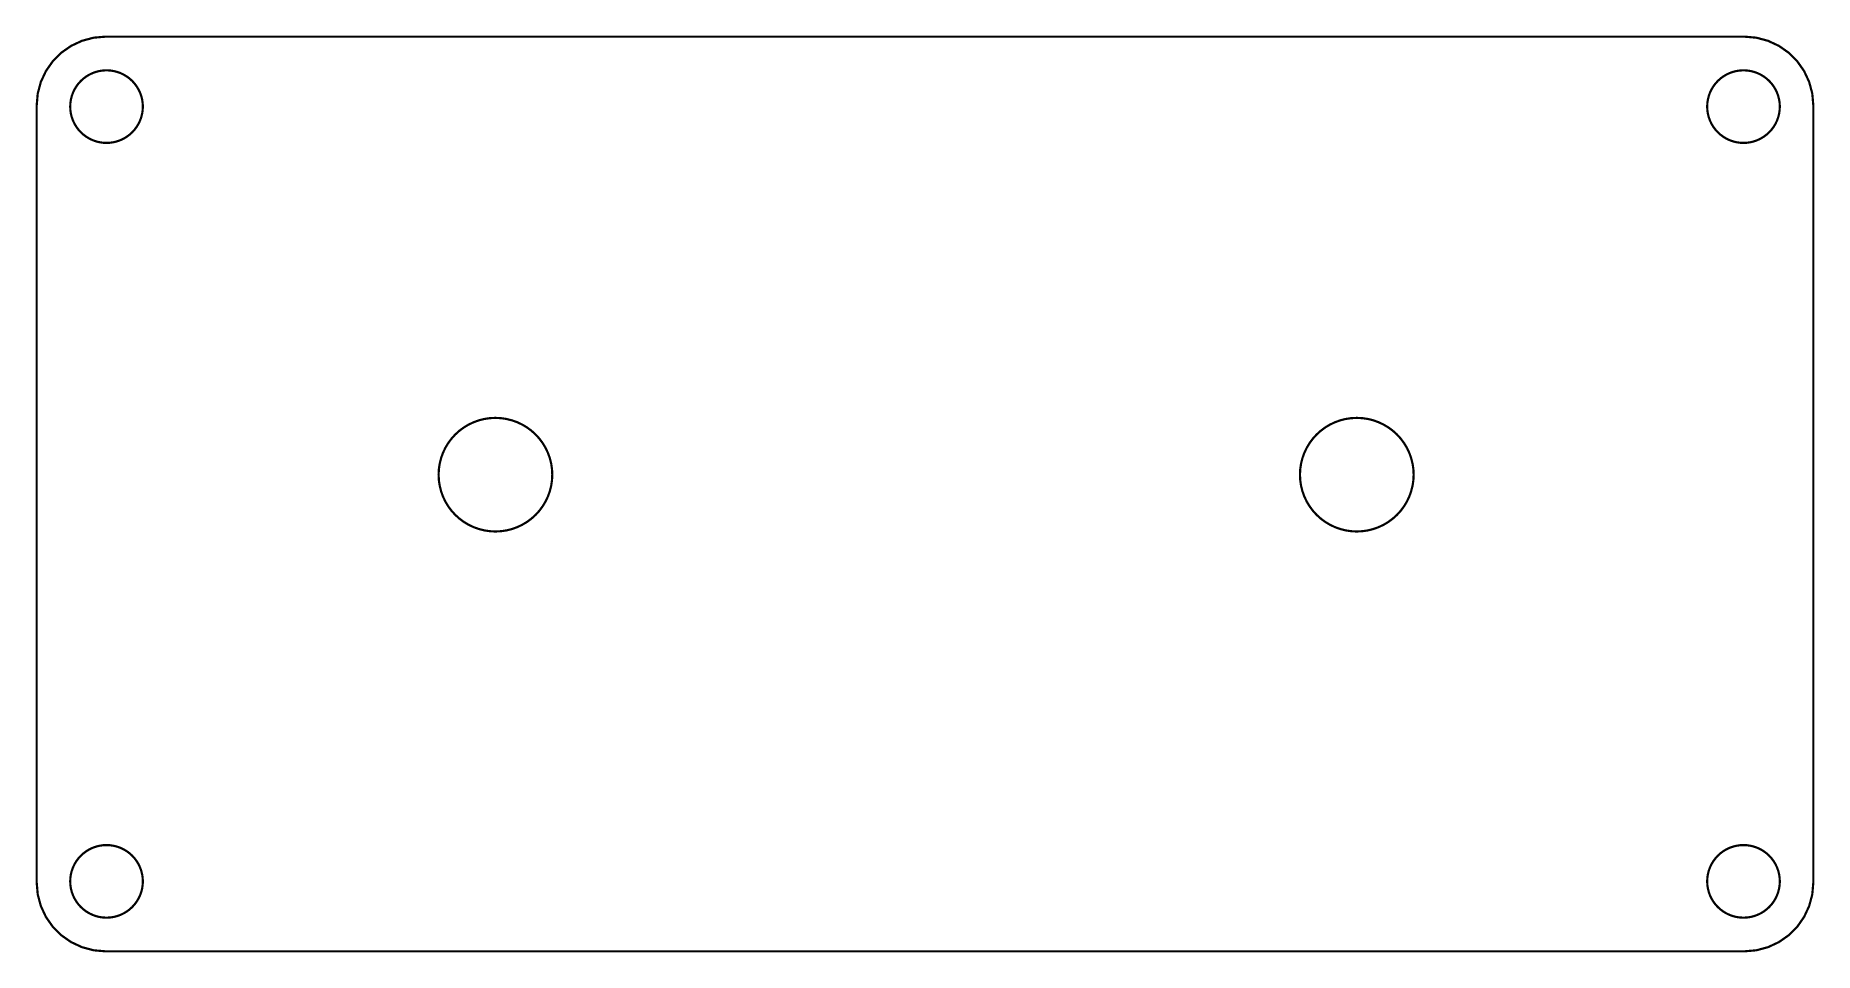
# Model space of a CAD drawing. Extents: x 29.62 to 33.69, y 30.84 to 32.94.
import ezdxf

# ---------------------------------------------------------------- set-up
doc = ezdxf.new("R2010")
doc.units = 0
doc.header["$MEASUREMENT"] = 0
doc.layers.add('MECHANICAL3', color=76, linetype='CONTINUOUS')

msp = doc.modelspace()

# ---------------------------------------------------------------- linework, layer by layer
at = {"layer": 'MECHANICAL3', "const_width": 0.005}
for points in [[(29.7299, 32.9233), (29.7564, 32.9304)], [(29.7564, 32.9304), (29.7837, 32.9328)], [(29.7837, 32.9328), (33.529, 32.9328)], [(33.529, 32.9328), (33.5564, 32.9304)], [(33.5564, 32.9304), (33.5829, 32.9233)], [(29.6631, 32.8765), (29.6825, 32.896)], [(29.6825, 32.896), (29.705, 32.9117)], [(29.705, 32.9117), (29.7299, 32.9233)], [(33.5829, 32.9233), (33.6078, 32.9117)], [(33.6078, 32.9117), (33.6302, 32.896)], [(33.6302, 32.896), (33.6497, 32.8765)], [(29.6358, 32.8292), (29.6474, 32.8541)], [(29.6474, 32.8541), (29.6631, 32.8765)], [(33.6497, 32.8765), (33.6654, 32.8541)], [(33.6654, 32.8541), (33.677, 32.8292)], [(29.6287, 32.8027), (29.6358, 32.8292)], [(33.677, 32.8292), (33.6841, 32.8027)], [(29.6263, 32.7753), (29.6287, 32.8027)], [(29.6263, 30.9985), (29.6263, 32.7753)], [(33.6841, 32.8027), (33.6865, 32.7753)], [(33.6865, 30.9985), (33.6865, 32.7753)], [(29.6263, 30.9985), (29.6287, 30.9712)], [(33.6841, 30.9712), (33.6865, 30.9985)], [(29.6287, 30.9712), (29.6358, 30.9447)], [(29.6358, 30.9447), (29.6474, 30.9198)], [(33.6654, 30.9198), (33.677, 30.9447)], [(33.677, 30.9447), (33.6841, 30.9712)], [(29.6474, 30.9198), (29.6631, 30.8973)], [(29.6631, 30.8973), (29.6825, 30.8779)], [(33.6302, 30.8779), (33.6497, 30.8973)], [(33.6497, 30.8973), (33.6654, 30.9198)], [(29.6825, 30.8779), (29.705, 30.8622)], [(29.705, 30.8622), (29.7299, 30.8506)], [(33.5829, 30.8506), (33.6078, 30.8622)], [(33.6078, 30.8622), (33.6302, 30.8779)], [(29.7299, 30.8506), (29.7564, 30.8435)], [(29.7564, 30.8435), (29.7837, 30.8411)], [(29.7837, 30.8411), (33.529, 30.8411)], [(33.529, 30.8411), (33.5564, 30.8435)], [(33.5564, 30.8435), (33.5829, 30.8506)]]:
    msp.add_lwpolyline(points, dxfattribs=at)
at = {"layer": 'MECHANICAL3'}
for points, const_width in [([(29.7551, 32.9304, 1), (29.7576, 32.9304, 1)], 0.0025), ([(29.7551, 32.9304, 1), (29.7576, 32.9304, 1)], 0.0025), ([(29.7825, 32.9328, 1), (29.785, 32.9328, 1)], 0.0025), ([(29.7825, 32.9328, 1), (29.785, 32.9328, 1)], 0.0025), ([(33.5278, 32.9328, 1), (33.5303, 32.9328, 1)], 0.0025), ([(33.5278, 32.9328, 1), (33.5303, 32.9328, 1)], 0.0025), ([(33.5551, 32.9304, 1), (33.5576, 32.9304, 1)], 0.0025), ([(33.5551, 32.9304, 1), (33.5576, 32.9304, 1)], 0.0025), ([(29.6813, 32.896, 1), (29.6838, 32.896, 1)], 0.0025), ([(29.6813, 32.896, 1), (29.6838, 32.896, 1)], 0.0025), ([(29.7037, 32.9117, 1), (29.7062, 32.9117, 1)], 0.0025), ([(29.7037, 32.9117, 1), (29.7062, 32.9117, 1)], 0.0025), ([(29.7286, 32.9233, 1), (29.7311, 32.9233, 1)], 0.0025), ([(29.7286, 32.9233, 1), (29.7311, 32.9233, 1)], 0.0025), ([(33.5816, 32.9233, 1), (33.5841, 32.9233, 1)], 0.0025), ([(33.5816, 32.9233, 1), (33.5841, 32.9233, 1)], 0.0025), ([(33.6065, 32.9117, 1), (33.609, 32.9117, 1)], 0.0025), ([(33.6065, 32.9117, 1), (33.609, 32.9117, 1)], 0.0025), ([(33.629, 32.896, 1), (33.6315, 32.896, 1)], 0.0025), ([(33.629, 32.896, 1), (33.6315, 32.896, 1)], 0.0025), ([(29.6461, 32.8541, 1), (29.6486, 32.8541, 1)], 0.0025), ([(29.6461, 32.8541, 1), (29.6486, 32.8541, 1)], 0.0025), ([(29.6619, 32.8765, 1), (29.6644, 32.8765, 1)], 0.0025), ([(29.6619, 32.8765, 1), (29.6644, 32.8765, 1)], 0.0025), ([(29.8689, 32.7728, 1), (29.7029, 32.7728, 1)], 0.005), ([(33.6099, 32.7728, 1), (33.4439, 32.7728, 1)], 0.005), ([(33.6484, 32.8765, 1), (33.6509, 32.8765, 1)], 0.0025), ([(33.6484, 32.8765, 1), (33.6509, 32.8765, 1)], 0.0025), ([(33.6641, 32.8541, 1), (33.6666, 32.8541, 1)], 0.0025), ([(33.6641, 32.8541, 1), (33.6666, 32.8541, 1)], 0.0025), ([(29.6345, 32.8292, 1), (29.637, 32.8292, 1)], 0.0025), ([(29.6345, 32.8292, 1), (29.637, 32.8292, 1)], 0.0025), ([(33.6757, 32.8292, 1), (33.6782, 32.8292, 1)], 0.0025), ([(33.6757, 32.8292, 1), (33.6782, 32.8292, 1)], 0.0025), ([(29.625, 32.7753, 1), (29.6275, 32.7753, 1)], 0.0025), ([(29.625, 32.7753, 1), (29.6275, 32.7753, 1)], 0.0025), ([(29.6274, 32.8027, 1), (29.6299, 32.8027, 1)], 0.0025), ([(29.6274, 32.8027, 1), (29.6299, 32.8027, 1)], 0.0025), ([(29.7017, 32.7728, 1), (29.7042, 32.7728, 1)], 0.0025), ([(29.8677, 32.7728, 1), (29.8702, 32.7728, 1)], 0.0025), ([(33.4426, 32.7728, 1), (33.4451, 32.7728, 1)], 0.0025), ([(33.6086, 32.7728, 1), (33.6111, 32.7728, 1)], 0.0025), ([(33.6829, 32.8027, 1), (33.6854, 32.8027, 1)], 0.0025), ([(33.6829, 32.8027, 1), (33.6854, 32.8027, 1)], 0.0025), ([(33.6852, 32.7753, 1), (33.6877, 32.7753, 1)], 0.0025), ([(33.6852, 32.7753, 1), (33.6877, 32.7753, 1)], 0.0025), ([(30.8046, 31.9311, 1), (30.5448, 31.9311, 1)], 0.005), ([(32.7731, 31.9311, 1), (32.5133, 31.9311, 1)], 0.005), ([(30.5435, 31.9311, 1), (30.546, 31.9311, 1)], 0.0025), ([(30.8034, 31.9311, 1), (30.8059, 31.9311, 1)], 0.0025), ([(32.512, 31.9311, 1), (32.5145, 31.9311, 1)], 0.0025), ([(32.7719, 31.9311, 1), (32.7744, 31.9311, 1)], 0.0025), ([(29.8689, 31.0011, 1), (29.7029, 31.0011, 1)], 0.005), ([(33.6099, 31.0011, 1), (33.4439, 31.0011, 1)], 0.005), ([(29.625, 30.9985, 1), (29.6275, 30.9985, 1)], 0.0025), ([(29.625, 30.9985, 1), (29.6275, 30.9985, 1)], 0.0025), ([(29.7017, 31.0011, 1), (29.7042, 31.0011, 1)], 0.0025), ([(29.8677, 31.0011, 1), (29.8702, 31.0011, 1)], 0.0025), ([(33.4426, 31.0011, 1), (33.4451, 31.0011, 1)], 0.0025), ([(33.6086, 31.0011, 1), (33.6111, 31.0011, 1)], 0.0025), ([(33.6852, 30.9985, 1), (33.6877, 30.9985, 1)], 0.0025), ([(33.6852, 30.9985, 1), (33.6877, 30.9985, 1)], 0.0025), ([(29.6274, 30.9712, 1), (29.6299, 30.9712, 1)], 0.0025), ([(29.6274, 30.9712, 1), (29.6299, 30.9712, 1)], 0.0025), ([(29.6345, 30.9447, 1), (29.637, 30.9447, 1)], 0.0025), ([(29.6345, 30.9447, 1), (29.637, 30.9447, 1)], 0.0025), ([(33.6757, 30.9447, 1), (33.6782, 30.9447, 1)], 0.0025), ([(33.6757, 30.9447, 1), (33.6782, 30.9447, 1)], 0.0025), ([(33.6829, 30.9712, 1), (33.6854, 30.9712, 1)], 0.0025), ([(33.6829, 30.9712, 1), (33.6854, 30.9712, 1)], 0.0025), ([(29.6461, 30.9198, 1), (29.6486, 30.9198, 1)], 0.0025), ([(29.6461, 30.9198, 1), (29.6486, 30.9198, 1)], 0.0025), ([(29.6619, 30.8973, 1), (29.6644, 30.8973, 1)], 0.0025), ([(29.6619, 30.8973, 1), (29.6644, 30.8973, 1)], 0.0025), ([(33.6484, 30.8973, 1), (33.6509, 30.8973, 1)], 0.0025), ([(33.6484, 30.8973, 1), (33.6509, 30.8973, 1)], 0.0025), ([(33.6641, 30.9198, 1), (33.6666, 30.9198, 1)], 0.0025), ([(33.6641, 30.9198, 1), (33.6666, 30.9198, 1)], 0.0025), ([(29.6813, 30.8779, 1), (29.6838, 30.8779, 1)], 0.0025), ([(29.6813, 30.8779, 1), (29.6838, 30.8779, 1)], 0.0025), ([(29.7037, 30.8622, 1), (29.7062, 30.8622, 1)], 0.0025), ([(29.7037, 30.8622, 1), (29.7062, 30.8622, 1)], 0.0025), ([(33.6065, 30.8622, 1), (33.609, 30.8622, 1)], 0.0025), ([(33.6065, 30.8622, 1), (33.609, 30.8622, 1)], 0.0025), ([(33.629, 30.8779, 1), (33.6315, 30.8779, 1)], 0.0025), ([(33.629, 30.8779, 1), (33.6315, 30.8779, 1)], 0.0025), ([(29.7286, 30.8506, 1), (29.7311, 30.8506, 1)], 0.0025), ([(29.7286, 30.8506, 1), (29.7311, 30.8506, 1)], 0.0025), ([(29.7551, 30.8435, 1), (29.7576, 30.8435, 1)], 0.0025), ([(29.7551, 30.8435, 1), (29.7576, 30.8435, 1)], 0.0025), ([(29.7825, 30.8411, 1), (29.785, 30.8411, 1)], 0.0025), ([(29.7825, 30.8411, 1), (29.785, 30.8411, 1)], 0.0025), ([(33.5278, 30.8411, 1), (33.5303, 30.8411, 1)], 0.0025), ([(33.5278, 30.8411, 1), (33.5303, 30.8411, 1)], 0.0025), ([(33.5551, 30.8435, 1), (33.5576, 30.8435, 1)], 0.0025), ([(33.5551, 30.8435, 1), (33.5576, 30.8435, 1)], 0.0025), ([(33.5816, 30.8506, 1), (33.5841, 30.8506, 1)], 0.0025), ([(33.5816, 30.8506, 1), (33.5841, 30.8506, 1)], 0.0025)]:
    msp.add_lwpolyline(points, format="xyb", close=True, dxfattribs=dict(at, const_width=const_width))

doc.saveas('drawing.dxf')
